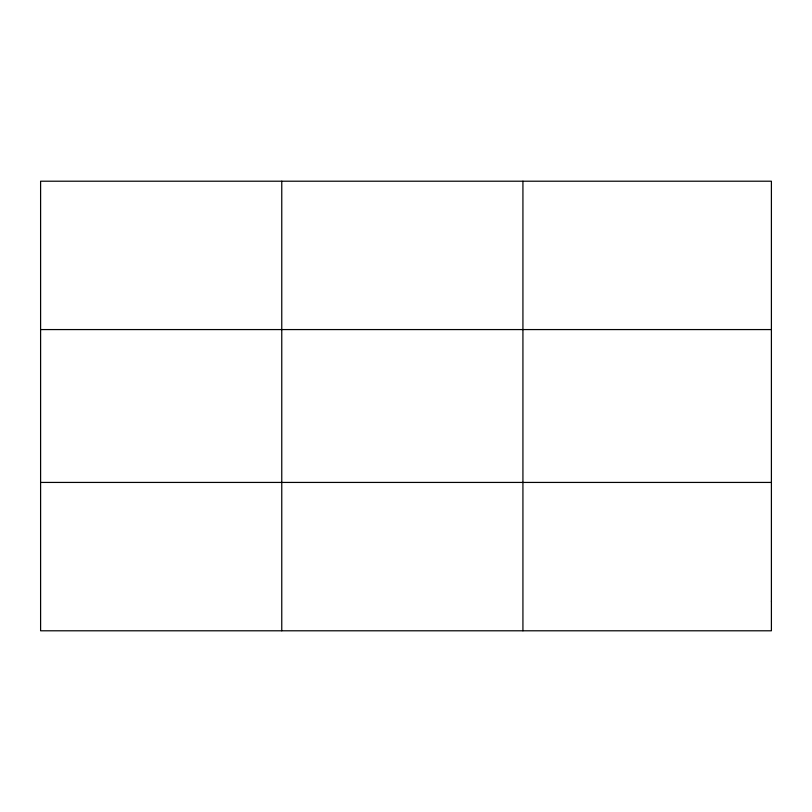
<?xml version="1.0" encoding="UTF-8"?>
<svg xmlns="http://www.w3.org/2000/svg" width="812" height="812" viewBox="0 0 812 812"><rect width="100%" height="100%" fill="white"/><g stroke="black" fill="none" stroke-linecap="round" stroke-linejoin="round"><path stroke-width="1.22" d="M281.764 630.792L281.764 181.208M522.928 630.792L522.928 181.208M40.6 329.57L771.4 329.57M40.6 482.429L771.4 482.429M771.4 601.124L771.4 630.792L40.6 630.792L40.6 181.208L771.4 181.208L771.4 601.124"/></g></svg>
